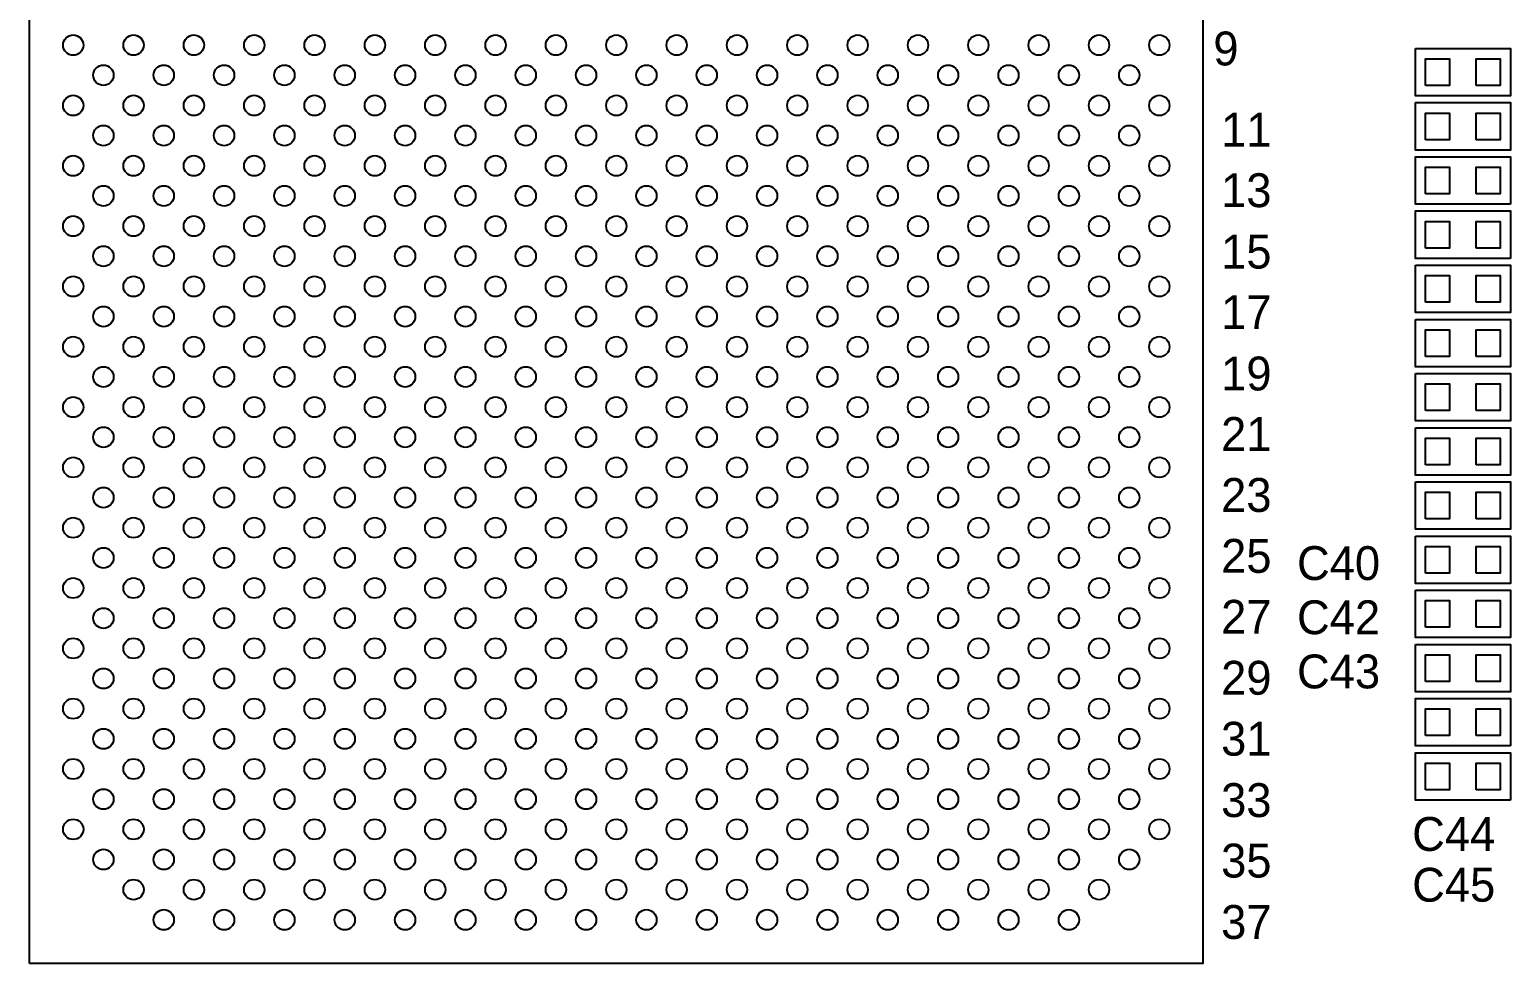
# Model space of a CAD drawing. Extents: x -13981 to 19531, y -9981 to 12034.
# Drawn here: x -6999 to -3720, y 4293 to 6361 of the extents above; entities that cross this region are included whole.
import ezdxf
from ezdxf.enums import TextEntityAlignment as Align

# ---------------------------------------------------------------- set-up
doc = ezdxf.new("R2010")
doc.units = 0
doc.header["$MEASUREMENT"] = 0
doc.layers.get('0').update_dxf_attribs({"color": 1, "linetype": 'CONTINUOUS'})
doc.layers.add('1', color=3, linetype='CONTINUOUS')

# ---------------------------------------------------------------- blocks, each defined once
blk = doc.blocks.new('FIGURE_CIRCLE')
blk.add_circle((0, 0), 0.5)
blk = doc.blocks.new('FIGURE_SQUARE')
blk.add_lwpolyline([(-0.5, -0.5), (-0.5, 0.5), (0.5, 0.5), (0.5, -0.5)], close=True)

msp = doc.modelspace()

# ---------------------------------------------------------------- linework, layer by layer
at = {"layer": '1'}
for points in [[(-6999.21, 4292.7898), (-6999.21, 6891.2098), (-4400.79, 6891.2098), (-4400.79, 4292.7898)], [(-3930, 6319.4998), (-3720, 6319.4998), (-3720, 6214.4998), (-3930, 6214.4998)], [(-3930, 6199.4998), (-3720, 6199.4998), (-3720, 6094.4998), (-3930, 6094.4998)], [(-3720, 5974.4998), (-3930, 5974.4998), (-3930, 6079.4998), (-3720, 6079.4998)], [(-3720, 5854.4998), (-3930, 5854.4998), (-3930, 5959.4998), (-3720, 5959.4998)], [(-3930, 5839.4998), (-3720, 5839.4998), (-3720, 5734.4998), (-3930, 5734.4998)], [(-3930, 5719.4998), (-3720, 5719.4998), (-3720, 5614.4998), (-3930, 5614.4998)], [(-3930, 5599.4998), (-3720, 5599.4998), (-3720, 5494.4998), (-3930, 5494.4998)], [(-3930, 5479.4998), (-3720, 5479.4998), (-3720, 5374.4998), (-3930, 5374.4998)], [(-3930, 5359.4998), (-3720, 5359.4998), (-3720, 5254.4998), (-3930, 5254.4998)], [(-3930, 5239.4998), (-3720, 5239.4998), (-3720, 5134.4998), (-3930, 5134.4998)], [(-3930, 5119.4998), (-3720, 5119.4998), (-3720, 5014.4998), (-3930, 5014.4998)], [(-3930, 4999.4998), (-3720, 4999.4998), (-3720, 4894.4998), (-3930, 4894.4998)], [(-3720, 4774.4998), (-3930, 4774.4998), (-3930, 4879.4998), (-3720, 4879.4998)], [(-3720, 4654.4998), (-3930, 4654.4998), (-3930, 4759.4998), (-3720, 4759.4998)]]:
    msp.add_lwpolyline(points, close=True, dxfattribs=at)

# ---------------------------------------------------------------- block references
for name, p, xscale, yscale in [('FIGURE_CIRCLE', (-6902.64, 6326.9398), 45, 45), ('FIGURE_CIRCLE', (-6769.02, 6326.9398), 45, 45), ('FIGURE_CIRCLE', (-6635.4, 6326.9398), 45, 45), ('FIGURE_CIRCLE', (-6501.75, 6326.9398), 45, 45), ('FIGURE_CIRCLE', (-6368.13, 6326.9398), 45, 45), ('FIGURE_CIRCLE', (-6234.51, 6326.9398), 45, 45), ('FIGURE_CIRCLE', (-6100.89, 6326.9398), 45, 45), ('FIGURE_CIRCLE', (-5967.24, 6326.9398), 45, 45), ('FIGURE_CIRCLE', (-5833.62, 6326.9398), 45, 45), ('FIGURE_CIRCLE', (-5700, 6326.9398), 45, 45), ('FIGURE_CIRCLE', (-5566.38, 6326.9398), 45, 45), ('FIGURE_CIRCLE', (-5432.76, 6326.9398), 45, 45), ('FIGURE_CIRCLE', (-5299.11, 6326.9398), 45, 45), ('FIGURE_CIRCLE', (-5165.49, 6326.9398), 45, 45), ('FIGURE_CIRCLE', (-5031.87, 6326.9398), 45, 45), ('FIGURE_CIRCLE', (-4898.25, 6326.9398), 45, 45), ('FIGURE_CIRCLE', (-4764.6, 6326.9398), 45, 45), ('FIGURE_CIRCLE', (-4630.98, 6326.9398), 45, 45), ('FIGURE_CIRCLE', (-4497.36, 6326.9398), 45, 45), ('FIGURE_SQUARE', (-3881.1, 6266.9998), 53.16, 59.07), ('FIGURE_SQUARE', (-3768.9, 6266.9998), 53.16, 59.07), ('FIGURE_CIRCLE', (-6835.83, 6260.1298), 45, 45), ('FIGURE_CIRCLE', (-6702.21, 6260.1298), 45, 45), ('FIGURE_CIRCLE', (-6568.56, 6260.1298), 45, 45), ('FIGURE_CIRCLE', (-6434.94, 6260.1298), 45, 45), ('FIGURE_CIRCLE', (-6301.32, 6260.1298), 45, 45), ('FIGURE_CIRCLE', (-6167.7, 6260.1298), 45, 45), ('FIGURE_CIRCLE', (-6034.05, 6260.1298), 45, 45), ('FIGURE_CIRCLE', (-5900.43, 6260.1298), 45, 45), ('FIGURE_CIRCLE', (-5766.81, 6260.1298), 45, 45), ('FIGURE_CIRCLE', (-5633.19, 6260.1298), 45, 45), ('FIGURE_CIRCLE', (-5499.57, 6260.1298), 45, 45), ('FIGURE_CIRCLE', (-5365.95, 6260.1298), 45, 45), ('FIGURE_CIRCLE', (-5232.3, 6260.1298), 45, 45), ('FIGURE_CIRCLE', (-5098.68, 6260.1298), 45, 45), ('FIGURE_CIRCLE', (-4965.06, 6260.1298), 45, 45), ('FIGURE_CIRCLE', (-4831.44, 6260.1298), 45, 45), ('FIGURE_CIRCLE', (-4697.79, 6260.1298), 45, 45), ('FIGURE_CIRCLE', (-4564.17, 6260.1298), 45, 45), ('FIGURE_CIRCLE', (-6902.64, 6193.3198), 45, 45), ('FIGURE_CIRCLE', (-6769.02, 6193.3198), 45, 45), ('FIGURE_CIRCLE', (-6635.4, 6193.3198), 45, 45), ('FIGURE_CIRCLE', (-6501.75, 6193.3198), 45, 45), ('FIGURE_CIRCLE', (-6368.13, 6193.3198), 45, 45), ('FIGURE_CIRCLE', (-6234.51, 6193.3198), 45, 45), ('FIGURE_CIRCLE', (-6100.89, 6193.3198), 45, 45), ('FIGURE_CIRCLE', (-5967.24, 6193.3198), 45, 45), ('FIGURE_CIRCLE', (-5833.62, 6193.3198), 45, 45), ('FIGURE_CIRCLE', (-5700, 6193.3198), 45, 45), ('FIGURE_CIRCLE', (-5566.38, 6193.3198), 45, 45), ('FIGURE_CIRCLE', (-5432.76, 6193.3198), 45, 45), ('FIGURE_CIRCLE', (-5299.11, 6193.3198), 45, 45), ('FIGURE_CIRCLE', (-5165.49, 6193.3198), 45, 45), ('FIGURE_CIRCLE', (-5031.87, 6193.3198), 45, 45), ('FIGURE_CIRCLE', (-4898.25, 6193.3198), 45, 45), ('FIGURE_CIRCLE', (-4764.6, 6193.3198), 45, 45), ('FIGURE_CIRCLE', (-4630.98, 6193.3198), 45, 45), ('FIGURE_CIRCLE', (-4497.36, 6193.3198), 45, 45), ('FIGURE_SQUARE', (-3881.1, 6146.9998), 53.16, 59.07), ('FIGURE_SQUARE', (-3768.9, 6146.9998), 53.16, 59.07), ('FIGURE_CIRCLE', (-6835.83, 6126.5098), 45, 45), ('FIGURE_CIRCLE', (-6702.21, 6126.5098), 45, 45), ('FIGURE_CIRCLE', (-6568.56, 6126.5098), 45, 45), ('FIGURE_CIRCLE', (-6434.94, 6126.5098), 45, 45), ('FIGURE_CIRCLE', (-6301.32, 6126.5098), 45, 45), ('FIGURE_CIRCLE', (-6167.7, 6126.5098), 45, 45), ('FIGURE_CIRCLE', (-6034.05, 6126.5098), 45, 45), ('FIGURE_CIRCLE', (-5900.43, 6126.5098), 45, 45), ('FIGURE_CIRCLE', (-5766.81, 6126.5098), 45, 45), ('FIGURE_CIRCLE', (-5633.19, 6126.5098), 45, 45), ('FIGURE_CIRCLE', (-5499.57, 6126.5098), 45, 45), ('FIGURE_CIRCLE', (-5365.95, 6126.5098), 45, 45), ('FIGURE_CIRCLE', (-5232.3, 6126.5098), 45, 45), ('FIGURE_CIRCLE', (-5098.68, 6126.5098), 45, 45), ('FIGURE_CIRCLE', (-4965.06, 6126.5098), 45, 45), ('FIGURE_CIRCLE', (-4831.44, 6126.5098), 45, 45), ('FIGURE_CIRCLE', (-4697.79, 6126.5098), 45, 45), ('FIGURE_CIRCLE', (-4564.17, 6126.5098), 45, 45), ('FIGURE_CIRCLE', (-6902.64, 6059.6998), 45, 45), ('FIGURE_CIRCLE', (-6769.02, 6059.6998), 45, 45), ('FIGURE_CIRCLE', (-6635.4, 6059.6998), 45, 45), ('FIGURE_CIRCLE', (-6501.75, 6059.6998), 45, 45), ('FIGURE_CIRCLE', (-6368.13, 6059.6998), 45, 45), ('FIGURE_CIRCLE', (-6234.51, 6059.6998), 45, 45), ('FIGURE_CIRCLE', (-6100.89, 6059.6998), 45, 45), ('FIGURE_CIRCLE', (-5967.24, 6059.6998), 45, 45), ('FIGURE_CIRCLE', (-5833.62, 6059.6998), 45, 45), ('FIGURE_CIRCLE', (-5700, 6059.6998), 45, 45), ('FIGURE_CIRCLE', (-5566.38, 6059.6998), 45, 45), ('FIGURE_CIRCLE', (-5432.76, 6059.6998), 45, 45), ('FIGURE_CIRCLE', (-5299.11, 6059.6998), 45, 45), ('FIGURE_CIRCLE', (-5165.49, 6059.6998), 45, 45), ('FIGURE_CIRCLE', (-5031.87, 6059.6998), 45, 45), ('FIGURE_CIRCLE', (-4898.25, 6059.6998), 45, 45), ('FIGURE_CIRCLE', (-4764.6, 6059.6998), 45, 45), ('FIGURE_CIRCLE', (-4630.98, 6059.6998), 45, 45), ('FIGURE_CIRCLE', (-4497.36, 6059.6998), 45, 45), ('FIGURE_SQUARE', (-3881.1, 6026.9998), 53.16, 59.07), ('FIGURE_SQUARE', (-3768.9, 6026.9998), 53.16, 59.07), ('FIGURE_CIRCLE', (-6835.83, 5992.8898), 45, 45), ('FIGURE_CIRCLE', (-6702.21, 5992.8898), 45, 45), ('FIGURE_CIRCLE', (-6568.56, 5992.8898), 45, 45), ('FIGURE_CIRCLE', (-6434.94, 5992.8898), 45, 45), ('FIGURE_CIRCLE', (-6301.32, 5992.8898), 45, 45), ('FIGURE_CIRCLE', (-6167.7, 5992.8898), 45, 45), ('FIGURE_CIRCLE', (-6034.05, 5992.8898), 45, 45), ('FIGURE_CIRCLE', (-5900.43, 5992.8898), 45, 45), ('FIGURE_CIRCLE', (-5766.81, 5992.8898), 45, 45), ('FIGURE_CIRCLE', (-5633.19, 5992.8898), 45, 45), ('FIGURE_CIRCLE', (-5499.57, 5992.8898), 45, 45), ('FIGURE_CIRCLE', (-5365.95, 5992.8898), 45, 45), ('FIGURE_CIRCLE', (-5232.3, 5992.8898), 45, 45), ('FIGURE_CIRCLE', (-5098.68, 5992.8898), 45, 45), ('FIGURE_CIRCLE', (-4965.06, 5992.8898), 45, 45), ('FIGURE_CIRCLE', (-4831.44, 5992.8898), 45, 45), ('FIGURE_CIRCLE', (-4697.79, 5992.8898), 45, 45), ('FIGURE_CIRCLE', (-4564.17, 5992.8898), 45, 45), ('FIGURE_CIRCLE', (-6902.64, 5926.0498), 45, 45), ('FIGURE_CIRCLE', (-6769.02, 5926.0498), 45, 45), ('FIGURE_CIRCLE', (-6635.4, 5926.0498), 45, 45), ('FIGURE_CIRCLE', (-6501.75, 5926.0498), 45, 45), ('FIGURE_CIRCLE', (-6368.13, 5926.0498), 45, 45), ('FIGURE_CIRCLE', (-6234.51, 5926.0498), 45, 45), ('FIGURE_CIRCLE', (-6100.89, 5926.0498), 45, 45), ('FIGURE_CIRCLE', (-5967.24, 5926.0498), 45, 45), ('FIGURE_CIRCLE', (-5833.62, 5926.0498), 45, 45), ('FIGURE_CIRCLE', (-5700, 5926.0498), 45, 45), ('FIGURE_CIRCLE', (-5566.38, 5926.0498), 45, 45), ('FIGURE_CIRCLE', (-5432.76, 5926.0498), 45, 45), ('FIGURE_CIRCLE', (-5299.11, 5926.0498), 45, 45), ('FIGURE_CIRCLE', (-5165.49, 5926.0498), 45, 45), ('FIGURE_CIRCLE', (-5031.87, 5926.0498), 45, 45), ('FIGURE_CIRCLE', (-4898.25, 5926.0498), 45, 45), ('FIGURE_CIRCLE', (-4764.6, 5926.0498), 45, 45), ('FIGURE_CIRCLE', (-4630.98, 5926.0498), 45, 45), ('FIGURE_CIRCLE', (-4497.36, 5926.0498), 45, 45), ('FIGURE_SQUARE', (-3881.1, 5906.9998), 53.16, 59.07), ('FIGURE_SQUARE', (-3768.9, 5906.9998), 53.16, 59.07), ('FIGURE_CIRCLE', (-6835.83, 5859.2398), 45, 45), ('FIGURE_CIRCLE', (-6702.21, 5859.2398), 45, 45), ('FIGURE_CIRCLE', (-6568.56, 5859.2398), 45, 45), ('FIGURE_CIRCLE', (-6434.94, 5859.2398), 45, 45), ('FIGURE_CIRCLE', (-6301.32, 5859.2398), 45, 45), ('FIGURE_CIRCLE', (-6167.7, 5859.2398), 45, 45), ('FIGURE_CIRCLE', (-6034.05, 5859.2398), 45, 45), ('FIGURE_CIRCLE', (-5900.43, 5859.2398), 45, 45), ('FIGURE_CIRCLE', (-5766.81, 5859.2398), 45, 45), ('FIGURE_CIRCLE', (-5633.19, 5859.2398), 45, 45), ('FIGURE_CIRCLE', (-5499.57, 5859.2398), 45, 45), ('FIGURE_CIRCLE', (-5365.95, 5859.2398), 45, 45), ('FIGURE_CIRCLE', (-5232.3, 5859.2398), 45, 45), ('FIGURE_CIRCLE', (-5098.68, 5859.2398), 45, 45), ('FIGURE_CIRCLE', (-4965.06, 5859.2398), 45, 45), ('FIGURE_CIRCLE', (-4831.44, 5859.2398), 45, 45), ('FIGURE_CIRCLE', (-4697.79, 5859.2398), 45, 45), ('FIGURE_CIRCLE', (-4564.17, 5859.2398), 45, 45), ('FIGURE_CIRCLE', (-6902.64, 5792.4298), 45, 45), ('FIGURE_CIRCLE', (-6769.02, 5792.4298), 45, 45), ('FIGURE_CIRCLE', (-6635.4, 5792.4298), 45, 45), ('FIGURE_CIRCLE', (-6501.75, 5792.4298), 45, 45), ('FIGURE_CIRCLE', (-6368.13, 5792.4298), 45, 45), ('FIGURE_CIRCLE', (-6234.51, 5792.4298), 45, 45), ('FIGURE_CIRCLE', (-6100.89, 5792.4298), 45, 45), ('FIGURE_CIRCLE', (-5967.24, 5792.4298), 45, 45), ('FIGURE_CIRCLE', (-5833.62, 5792.4298), 45, 45), ('FIGURE_CIRCLE', (-5700, 5792.4298), 45, 45), ('FIGURE_CIRCLE', (-5566.38, 5792.4298), 45, 45), ('FIGURE_CIRCLE', (-5432.76, 5792.4298), 45, 45), ('FIGURE_CIRCLE', (-5299.11, 5792.4298), 45, 45), ('FIGURE_CIRCLE', (-5165.49, 5792.4298), 45, 45), ('FIGURE_CIRCLE', (-5031.87, 5792.4298), 45, 45), ('FIGURE_CIRCLE', (-4898.25, 5792.4298), 45, 45), ('FIGURE_CIRCLE', (-4764.6, 5792.4298), 45, 45), ('FIGURE_CIRCLE', (-4630.98, 5792.4298), 45, 45), ('FIGURE_CIRCLE', (-4497.36, 5792.4298), 45, 45), ('FIGURE_SQUARE', (-3881.1, 5786.9998), 53.16, 59.07), ('FIGURE_SQUARE', (-3768.9, 5786.9998), 53.16, 59.07), ('FIGURE_CIRCLE', (-6835.83, 5725.6198), 45, 45), ('FIGURE_CIRCLE', (-6702.21, 5725.6198), 45, 45), ('FIGURE_CIRCLE', (-6568.56, 5725.6198), 45, 45), ('FIGURE_CIRCLE', (-6434.94, 5725.6198), 45, 45), ('FIGURE_CIRCLE', (-6301.32, 5725.6198), 45, 45), ('FIGURE_CIRCLE', (-6167.7, 5725.6198), 45, 45), ('FIGURE_CIRCLE', (-6034.05, 5725.6198), 45, 45), ('FIGURE_CIRCLE', (-5900.43, 5725.6198), 45, 45), ('FIGURE_CIRCLE', (-5766.81, 5725.6198), 45, 45), ('FIGURE_CIRCLE', (-5633.19, 5725.6198), 45, 45), ('FIGURE_CIRCLE', (-5499.57, 5725.6198), 45, 45), ('FIGURE_CIRCLE', (-5365.95, 5725.6198), 45, 45), ('FIGURE_CIRCLE', (-5232.3, 5725.6198), 45, 45), ('FIGURE_CIRCLE', (-5098.68, 5725.6198), 45, 45), ('FIGURE_CIRCLE', (-4965.06, 5725.6198), 45, 45), ('FIGURE_CIRCLE', (-4831.44, 5725.6198), 45, 45), ('FIGURE_CIRCLE', (-4697.79, 5725.6198), 45, 45), ('FIGURE_CIRCLE', (-4564.17, 5725.6198), 45, 45), ('FIGURE_CIRCLE', (-6902.64, 5658.8098), 45, 45), ('FIGURE_CIRCLE', (-6769.02, 5658.8098), 45, 45), ('FIGURE_CIRCLE', (-6635.4, 5658.8098), 45, 45), ('FIGURE_CIRCLE', (-6501.75, 5658.8098), 45, 45), ('FIGURE_CIRCLE', (-6368.13, 5658.8098), 45, 45), ('FIGURE_CIRCLE', (-6234.51, 5658.8098), 45, 45), ('FIGURE_CIRCLE', (-6100.89, 5658.8098), 45, 45), ('FIGURE_CIRCLE', (-5967.24, 5658.8098), 45, 45), ('FIGURE_CIRCLE', (-5833.62, 5658.8098), 45, 45), ('FIGURE_CIRCLE', (-5700, 5658.8098), 45, 45), ('FIGURE_CIRCLE', (-5566.38, 5658.8098), 45, 45), ('FIGURE_CIRCLE', (-5432.76, 5658.8098), 45, 45), ('FIGURE_CIRCLE', (-5299.11, 5658.8098), 45, 45), ('FIGURE_CIRCLE', (-5165.49, 5658.8098), 45, 45), ('FIGURE_CIRCLE', (-5031.87, 5658.8098), 45, 45), ('FIGURE_CIRCLE', (-4898.25, 5658.8098), 45, 45), ('FIGURE_CIRCLE', (-4764.6, 5658.8098), 45, 45), ('FIGURE_CIRCLE', (-4630.98, 5658.8098), 45, 45), ('FIGURE_CIRCLE', (-4497.36, 5658.8098), 45, 45), ('FIGURE_SQUARE', (-3881.1, 5666.9998), 53.16, 59.07), ('FIGURE_SQUARE', (-3768.9, 5666.9998), 53.16, 59.07), ('FIGURE_CIRCLE', (-6835.83, 5591.9998), 45, 45), ('FIGURE_CIRCLE', (-6702.21, 5591.9998), 45, 45), ('FIGURE_CIRCLE', (-6568.56, 5591.9998), 45, 45), ('FIGURE_CIRCLE', (-6434.94, 5591.9998), 45, 45), ('FIGURE_CIRCLE', (-6301.32, 5591.9998), 45, 45), ('FIGURE_CIRCLE', (-6167.7, 5591.9998), 45, 45), ('FIGURE_CIRCLE', (-6034.05, 5591.9998), 45, 45), ('FIGURE_CIRCLE', (-5900.43, 5591.9998), 45, 45), ('FIGURE_CIRCLE', (-5766.81, 5591.9998), 45, 45), ('FIGURE_CIRCLE', (-5633.19, 5591.9998), 45, 45), ('FIGURE_CIRCLE', (-5499.57, 5591.9998), 45, 45), ('FIGURE_CIRCLE', (-5365.95, 5591.9998), 45, 45), ('FIGURE_CIRCLE', (-5232.3, 5591.9998), 45, 45), ('FIGURE_CIRCLE', (-5098.68, 5591.9998), 45, 45), ('FIGURE_CIRCLE', (-4965.06, 5591.9998), 45, 45), ('FIGURE_CIRCLE', (-4831.44, 5591.9998), 45, 45), ('FIGURE_CIRCLE', (-4697.79, 5591.9998), 45, 45), ('FIGURE_CIRCLE', (-4564.17, 5591.9998), 45, 45), ('FIGURE_SQUARE', (-3881.1, 5546.9998), 53.16, 59.07), ('FIGURE_SQUARE', (-3768.9, 5546.9998), 53.16, 59.07), ('FIGURE_CIRCLE', (-6902.64, 5525.1898), 45, 45), ('FIGURE_CIRCLE', (-6769.02, 5525.1898), 45, 45), ('FIGURE_CIRCLE', (-6635.4, 5525.1898), 45, 45), ('FIGURE_CIRCLE', (-6501.75, 5525.1898), 45, 45), ('FIGURE_CIRCLE', (-6368.13, 5525.1898), 45, 45), ('FIGURE_CIRCLE', (-6234.51, 5525.1898), 45, 45), ('FIGURE_CIRCLE', (-6100.89, 5525.1898), 45, 45), ('FIGURE_CIRCLE', (-5967.24, 5525.1898), 45, 45), ('FIGURE_CIRCLE', (-5833.62, 5525.1898), 45, 45), ('FIGURE_CIRCLE', (-5700, 5525.1898), 45, 45), ('FIGURE_CIRCLE', (-5566.38, 5525.1898), 45, 45), ('FIGURE_CIRCLE', (-5432.76, 5525.1898), 45, 45), ('FIGURE_CIRCLE', (-5299.11, 5525.1898), 45, 45), ('FIGURE_CIRCLE', (-5165.49, 5525.1898), 45, 45), ('FIGURE_CIRCLE', (-5031.87, 5525.1898), 45, 45), ('FIGURE_CIRCLE', (-4898.25, 5525.1898), 45, 45), ('FIGURE_CIRCLE', (-4764.6, 5525.1898), 45, 45), ('FIGURE_CIRCLE', (-4630.98, 5525.1898), 45, 45), ('FIGURE_CIRCLE', (-4497.36, 5525.1898), 45, 45), ('FIGURE_CIRCLE', (-6835.83, 5458.3798), 45, 45), ('FIGURE_CIRCLE', (-6702.21, 5458.3798), 45, 45), ('FIGURE_CIRCLE', (-6568.56, 5458.3798), 45, 45), ('FIGURE_CIRCLE', (-6434.94, 5458.3798), 45, 45), ('FIGURE_CIRCLE', (-6301.32, 5458.3798), 45, 45), ('FIGURE_CIRCLE', (-6167.7, 5458.3798), 45, 45), ('FIGURE_CIRCLE', (-6034.05, 5458.3798), 45, 45), ('FIGURE_CIRCLE', (-5900.43, 5458.3798), 45, 45), ('FIGURE_CIRCLE', (-5766.81, 5458.3798), 45, 45), ('FIGURE_CIRCLE', (-5633.19, 5458.3798), 45, 45), ('FIGURE_CIRCLE', (-5499.57, 5458.3798), 45, 45), ('FIGURE_CIRCLE', (-5365.95, 5458.3798), 45, 45), ('FIGURE_CIRCLE', (-5232.3, 5458.3798), 45, 45), ('FIGURE_CIRCLE', (-5098.68, 5458.3798), 45, 45), ('FIGURE_CIRCLE', (-4965.06, 5458.3798), 45, 45), ('FIGURE_CIRCLE', (-4831.44, 5458.3798), 45, 45), ('FIGURE_CIRCLE', (-4697.79, 5458.3798), 45, 45), ('FIGURE_CIRCLE', (-4564.17, 5458.3798), 45, 45), ('FIGURE_SQUARE', (-3881.1, 5426.9998), 53.16, 59.07), ('FIGURE_SQUARE', (-3768.9, 5426.9998), 53.16, 59.07), ('FIGURE_CIRCLE', (-6902.64, 5391.5698), 45, 45), ('FIGURE_CIRCLE', (-6769.02, 5391.5698), 45, 45), ('FIGURE_CIRCLE', (-6635.4, 5391.5698), 45, 45), ('FIGURE_CIRCLE', (-6501.75, 5391.5698), 45, 45), ('FIGURE_CIRCLE', (-6368.13, 5391.5698), 45, 45), ('FIGURE_CIRCLE', (-6234.51, 5391.5698), 45, 45), ('FIGURE_CIRCLE', (-6100.89, 5391.5698), 45, 45), ('FIGURE_CIRCLE', (-5967.24, 5391.5698), 45, 45), ('FIGURE_CIRCLE', (-5833.62, 5391.5698), 45, 45), ('FIGURE_CIRCLE', (-5700, 5391.5698), 45, 45), ('FIGURE_CIRCLE', (-5566.38, 5391.5698), 45, 45), ('FIGURE_CIRCLE', (-5432.76, 5391.5698), 45, 45), ('FIGURE_CIRCLE', (-5299.11, 5391.5698), 45, 45), ('FIGURE_CIRCLE', (-5165.49, 5391.5698), 45, 45), ('FIGURE_CIRCLE', (-5031.87, 5391.5698), 45, 45), ('FIGURE_CIRCLE', (-4898.25, 5391.5698), 45, 45), ('FIGURE_CIRCLE', (-4764.6, 5391.5698), 45, 45), ('FIGURE_CIRCLE', (-4630.98, 5391.5698), 45, 45), ('FIGURE_CIRCLE', (-4497.36, 5391.5698), 45, 45), ('FIGURE_CIRCLE', (-6835.83, 5324.7598), 45, 45), ('FIGURE_CIRCLE', (-6702.21, 5324.7598), 45, 45), ('FIGURE_CIRCLE', (-6568.56, 5324.7598), 45, 45), ('FIGURE_CIRCLE', (-6434.94, 5324.7598), 45, 45), ('FIGURE_CIRCLE', (-6301.32, 5324.7598), 45, 45), ('FIGURE_CIRCLE', (-6167.7, 5324.7598), 45, 45), ('FIGURE_CIRCLE', (-6034.05, 5324.7598), 45, 45), ('FIGURE_CIRCLE', (-5900.43, 5324.7598), 45, 45), ('FIGURE_CIRCLE', (-5766.81, 5324.7598), 45, 45), ('FIGURE_CIRCLE', (-5633.19, 5324.7598), 45, 45), ('FIGURE_CIRCLE', (-5499.57, 5324.7598), 45, 45), ('FIGURE_CIRCLE', (-5365.95, 5324.7598), 45, 45), ('FIGURE_CIRCLE', (-5232.3, 5324.7598), 45, 45), ('FIGURE_CIRCLE', (-5098.68, 5324.7598), 45, 45), ('FIGURE_CIRCLE', (-4965.06, 5324.7598), 45, 45), ('FIGURE_CIRCLE', (-4831.44, 5324.7598), 45, 45), ('FIGURE_CIRCLE', (-4697.79, 5324.7598), 45, 45), ('FIGURE_CIRCLE', (-4564.17, 5324.7598), 45, 45), ('FIGURE_SQUARE', (-3881.1, 5306.9998), 53.16, 59.07), ('FIGURE_SQUARE', (-3768.9, 5306.9998), 53.16, 59.07), ('FIGURE_CIRCLE', (-6902.64, 5257.9498), 45, 45), ('FIGURE_CIRCLE', (-6769.02, 5257.9498), 45, 45), ('FIGURE_CIRCLE', (-6635.4, 5257.9498), 45, 45), ('FIGURE_CIRCLE', (-6501.75, 5257.9498), 45, 45), ('FIGURE_CIRCLE', (-6368.13, 5257.9498), 45, 45), ('FIGURE_CIRCLE', (-6234.51, 5257.9498), 45, 45), ('FIGURE_CIRCLE', (-6100.89, 5257.9498), 45, 45), ('FIGURE_CIRCLE', (-5967.24, 5257.9498), 45, 45), ('FIGURE_CIRCLE', (-5833.62, 5257.9498), 45, 45), ('FIGURE_CIRCLE', (-5700, 5257.9498), 45, 45), ('FIGURE_CIRCLE', (-5566.38, 5257.9498), 45, 45), ('FIGURE_CIRCLE', (-5432.76, 5257.9498), 45, 45), ('FIGURE_CIRCLE', (-5299.11, 5257.9498), 45, 45), ('FIGURE_CIRCLE', (-5165.49, 5257.9498), 45, 45), ('FIGURE_CIRCLE', (-5031.87, 5257.9498), 45, 45), ('FIGURE_CIRCLE', (-4898.25, 5257.9498), 45, 45), ('FIGURE_CIRCLE', (-4764.6, 5257.9498), 45, 45), ('FIGURE_CIRCLE', (-4630.98, 5257.9498), 45, 45), ('FIGURE_CIRCLE', (-4497.36, 5257.9498), 45, 45), ('FIGURE_SQUARE', (-3881.1, 5186.9998), 53.16, 59.07), ('FIGURE_SQUARE', (-3768.9, 5186.9998), 53.16, 59.07), ('FIGURE_CIRCLE', (-6835.83, 5191.1098), 45, 45), ('FIGURE_CIRCLE', (-6702.21, 5191.1098), 45, 45), ('FIGURE_CIRCLE', (-6568.56, 5191.1098), 45, 45), ('FIGURE_CIRCLE', (-6434.94, 5191.1098), 45, 45), ('FIGURE_CIRCLE', (-6301.32, 5191.1098), 45, 45), ('FIGURE_CIRCLE', (-6167.7, 5191.1098), 45, 45), ('FIGURE_CIRCLE', (-6034.05, 5191.1098), 45, 45), ('FIGURE_CIRCLE', (-5900.43, 5191.1098), 45, 45), ('FIGURE_CIRCLE', (-5766.81, 5191.1098), 45, 45), ('FIGURE_CIRCLE', (-5633.19, 5191.1098), 45, 45), ('FIGURE_CIRCLE', (-5499.57, 5191.1098), 45, 45), ('FIGURE_CIRCLE', (-5365.95, 5191.1098), 45, 45), ('FIGURE_CIRCLE', (-5232.3, 5191.1098), 45, 45), ('FIGURE_CIRCLE', (-5098.68, 5191.1098), 45, 45), ('FIGURE_CIRCLE', (-4965.06, 5191.1098), 45, 45), ('FIGURE_CIRCLE', (-4831.44, 5191.1098), 45, 45), ('FIGURE_CIRCLE', (-4697.79, 5191.1098), 45, 45), ('FIGURE_CIRCLE', (-4564.17, 5191.1098), 45, 45), ('FIGURE_CIRCLE', (-6902.64, 5124.2998), 45, 45), ('FIGURE_CIRCLE', (-6769.02, 5124.2998), 45, 45), ('FIGURE_CIRCLE', (-6635.4, 5124.2998), 45, 45), ('FIGURE_CIRCLE', (-6501.75, 5124.2998), 45, 45), ('FIGURE_CIRCLE', (-6368.13, 5124.2998), 45, 45), ('FIGURE_CIRCLE', (-6234.51, 5124.2998), 45, 45), ('FIGURE_CIRCLE', (-6100.89, 5124.2998), 45, 45), ('FIGURE_CIRCLE', (-5967.24, 5124.2998), 45, 45), ('FIGURE_CIRCLE', (-5833.62, 5124.2998), 45, 45), ('FIGURE_CIRCLE', (-5700, 5124.2998), 45, 45), ('FIGURE_CIRCLE', (-5566.38, 5124.2998), 45, 45), ('FIGURE_CIRCLE', (-5432.76, 5124.2998), 45, 45), ('FIGURE_CIRCLE', (-5299.11, 5124.2998), 45, 45), ('FIGURE_CIRCLE', (-5165.49, 5124.2998), 45, 45), ('FIGURE_CIRCLE', (-5031.87, 5124.2998), 45, 45), ('FIGURE_CIRCLE', (-4898.25, 5124.2998), 45, 45), ('FIGURE_CIRCLE', (-4764.6, 5124.2998), 45, 45), ('FIGURE_CIRCLE', (-4630.98, 5124.2998), 45, 45), ('FIGURE_CIRCLE', (-4497.36, 5124.2998), 45, 45), ('FIGURE_SQUARE', (-3881.1, 5066.9998), 53.16, 59.07), ('FIGURE_SQUARE', (-3768.9, 5066.9998), 53.16, 59.07), ('FIGURE_CIRCLE', (-6835.83, 5057.4898), 45, 45), ('FIGURE_CIRCLE', (-6702.21, 5057.4898), 45, 45), ('FIGURE_CIRCLE', (-6568.56, 5057.4898), 45, 45), ('FIGURE_CIRCLE', (-6434.94, 5057.4898), 45, 45), ('FIGURE_CIRCLE', (-6301.32, 5057.4898), 45, 45), ('FIGURE_CIRCLE', (-6167.7, 5057.4898), 45, 45), ('FIGURE_CIRCLE', (-6034.05, 5057.4898), 45, 45), ('FIGURE_CIRCLE', (-5900.43, 5057.4898), 45, 45), ('FIGURE_CIRCLE', (-5766.81, 5057.4898), 45, 45), ('FIGURE_CIRCLE', (-5633.19, 5057.4898), 45, 45), ('FIGURE_CIRCLE', (-5499.57, 5057.4898), 45, 45), ('FIGURE_CIRCLE', (-5365.95, 5057.4898), 45, 45), ('FIGURE_CIRCLE', (-5232.3, 5057.4898), 45, 45), ('FIGURE_CIRCLE', (-5098.68, 5057.4898), 45, 45), ('FIGURE_CIRCLE', (-4965.06, 5057.4898), 45, 45), ('FIGURE_CIRCLE', (-4831.44, 5057.4898), 45, 45), ('FIGURE_CIRCLE', (-4697.79, 5057.4898), 45, 45), ('FIGURE_CIRCLE', (-4564.17, 5057.4898), 45, 45), ('FIGURE_CIRCLE', (-6902.64, 4990.6798), 45, 45), ('FIGURE_CIRCLE', (-6769.02, 4990.6798), 45, 45), ('FIGURE_CIRCLE', (-6635.4, 4990.6798), 45, 45), ('FIGURE_CIRCLE', (-6501.75, 4990.6798), 45, 45), ('FIGURE_CIRCLE', (-6368.13, 4990.6798), 45, 45), ('FIGURE_CIRCLE', (-6234.51, 4990.6798), 45, 45), ('FIGURE_CIRCLE', (-6100.89, 4990.6798), 45, 45), ('FIGURE_CIRCLE', (-5967.24, 4990.6798), 45, 45), ('FIGURE_CIRCLE', (-5833.62, 4990.6798), 45, 45), ('FIGURE_CIRCLE', (-5700, 4990.6798), 45, 45), ('FIGURE_CIRCLE', (-5566.38, 4990.6798), 45, 45), ('FIGURE_CIRCLE', (-5432.76, 4990.6798), 45, 45), ('FIGURE_CIRCLE', (-5299.11, 4990.6798), 45, 45), ('FIGURE_CIRCLE', (-5165.49, 4990.6798), 45, 45), ('FIGURE_CIRCLE', (-5031.87, 4990.6798), 45, 45), ('FIGURE_CIRCLE', (-4898.25, 4990.6798), 45, 45), ('FIGURE_CIRCLE', (-4764.6, 4990.6798), 45, 45), ('FIGURE_CIRCLE', (-4630.98, 4990.6798), 45, 45), ('FIGURE_CIRCLE', (-4497.36, 4990.6798), 45, 45), ('FIGURE_SQUARE', (-3881.1, 4946.9998), 53.16, 59.07), ('FIGURE_SQUARE', (-3768.9, 4946.9998), 53.16, 59.07), ('FIGURE_CIRCLE', (-6835.83, 4923.8698), 45, 45), ('FIGURE_CIRCLE', (-6702.21, 4923.8698), 45, 45), ('FIGURE_CIRCLE', (-6568.56, 4923.8698), 45, 45), ('FIGURE_CIRCLE', (-6434.94, 4923.8698), 45, 45), ('FIGURE_CIRCLE', (-6301.32, 4923.8698), 45, 45), ('FIGURE_CIRCLE', (-6167.7, 4923.8698), 45, 45), ('FIGURE_CIRCLE', (-6034.05, 4923.8698), 45, 45), ('FIGURE_CIRCLE', (-5900.43, 4923.8698), 45, 45), ('FIGURE_CIRCLE', (-5766.81, 4923.8698), 45, 45), ('FIGURE_CIRCLE', (-5633.19, 4923.8698), 45, 45), ('FIGURE_CIRCLE', (-5499.57, 4923.8698), 45, 45), ('FIGURE_CIRCLE', (-5365.95, 4923.8698), 45, 45), ('FIGURE_CIRCLE', (-5232.3, 4923.8698), 45, 45), ('FIGURE_CIRCLE', (-5098.68, 4923.8698), 45, 45), ('FIGURE_CIRCLE', (-4965.06, 4923.8698), 45, 45), ('FIGURE_CIRCLE', (-4831.44, 4923.8698), 45, 45), ('FIGURE_CIRCLE', (-4697.79, 4923.8698), 45, 45), ('FIGURE_CIRCLE', (-4564.17, 4923.8698), 45, 45), ('FIGURE_CIRCLE', (-6902.64, 4857.0598), 45, 45), ('FIGURE_CIRCLE', (-6769.02, 4857.0598), 45, 45), ('FIGURE_CIRCLE', (-6635.4, 4857.0598), 45, 45), ('FIGURE_CIRCLE', (-6501.75, 4857.0598), 45, 45), ('FIGURE_CIRCLE', (-6368.13, 4857.0598), 45, 45), ('FIGURE_CIRCLE', (-6234.51, 4857.0598), 45, 45), ('FIGURE_CIRCLE', (-6100.89, 4857.0598), 45, 45), ('FIGURE_CIRCLE', (-5967.24, 4857.0598), 45, 45), ('FIGURE_CIRCLE', (-5833.62, 4857.0598), 45, 45), ('FIGURE_CIRCLE', (-5700, 4857.0598), 45, 45), ('FIGURE_CIRCLE', (-5566.38, 4857.0598), 45, 45), ('FIGURE_CIRCLE', (-5432.76, 4857.0598), 45, 45), ('FIGURE_CIRCLE', (-5299.11, 4857.0598), 45, 45), ('FIGURE_CIRCLE', (-5165.49, 4857.0598), 45, 45), ('FIGURE_CIRCLE', (-5031.87, 4857.0598), 45, 45), ('FIGURE_CIRCLE', (-4898.25, 4857.0598), 45, 45), ('FIGURE_CIRCLE', (-4764.6, 4857.0598), 45, 45), ('FIGURE_CIRCLE', (-4630.98, 4857.0598), 45, 45), ('FIGURE_CIRCLE', (-4497.36, 4857.0598), 45, 45), ('FIGURE_SQUARE', (-3881.1, 4826.9998), 53.16, 59.07), ('FIGURE_SQUARE', (-3768.9, 4826.9998), 53.16, 59.07), ('FIGURE_CIRCLE', (-6835.83, 4790.2498), 45, 45), ('FIGURE_CIRCLE', (-6702.21, 4790.2498), 45, 45), ('FIGURE_CIRCLE', (-6568.56, 4790.2498), 45, 45), ('FIGURE_CIRCLE', (-6434.94, 4790.2498), 45, 45), ('FIGURE_CIRCLE', (-6301.32, 4790.2498), 45, 45), ('FIGURE_CIRCLE', (-6167.7, 4790.2498), 45, 45), ('FIGURE_CIRCLE', (-6034.05, 4790.2498), 45, 45), ('FIGURE_CIRCLE', (-5900.43, 4790.2498), 45, 45), ('FIGURE_CIRCLE', (-5766.81, 4790.2498), 45, 45), ('FIGURE_CIRCLE', (-5633.19, 4790.2498), 45, 45), ('FIGURE_CIRCLE', (-5499.57, 4790.2498), 45, 45), ('FIGURE_CIRCLE', (-5365.95, 4790.2498), 45, 45), ('FIGURE_CIRCLE', (-5232.3, 4790.2498), 45, 45), ('FIGURE_CIRCLE', (-5098.68, 4790.2498), 45, 45), ('FIGURE_CIRCLE', (-4965.06, 4790.2498), 45, 45), ('FIGURE_CIRCLE', (-4831.44, 4790.2498), 45, 45), ('FIGURE_CIRCLE', (-4697.79, 4790.2498), 45, 45), ('FIGURE_CIRCLE', (-4564.17, 4790.2498), 45, 45), ('FIGURE_CIRCLE', (-6902.64, 4723.4398), 45, 45), ('FIGURE_CIRCLE', (-6769.02, 4723.4398), 45, 45), ('FIGURE_CIRCLE', (-6635.4, 4723.4398), 45, 45), ('FIGURE_CIRCLE', (-6501.75, 4723.4398), 45, 45), ('FIGURE_CIRCLE', (-6368.13, 4723.4398), 45, 45), ('FIGURE_CIRCLE', (-6234.51, 4723.4398), 45, 45), ('FIGURE_CIRCLE', (-6100.89, 4723.4398), 45, 45), ('FIGURE_CIRCLE', (-5967.24, 4723.4398), 45, 45), ('FIGURE_CIRCLE', (-5833.62, 4723.4398), 45, 45), ('FIGURE_CIRCLE', (-5700, 4723.4398), 45, 45), ('FIGURE_CIRCLE', (-5566.38, 4723.4398), 45, 45), ('FIGURE_CIRCLE', (-5432.76, 4723.4398), 45, 45), ('FIGURE_CIRCLE', (-5299.11, 4723.4398), 45, 45), ('FIGURE_CIRCLE', (-5165.49, 4723.4398), 45, 45), ('FIGURE_CIRCLE', (-5031.87, 4723.4398), 45, 45), ('FIGURE_CIRCLE', (-4898.25, 4723.4398), 45, 45), ('FIGURE_CIRCLE', (-4764.6, 4723.4398), 45, 45), ('FIGURE_CIRCLE', (-4630.98, 4723.4398), 45, 45), ('FIGURE_CIRCLE', (-4497.36, 4723.4398), 45, 45), ('FIGURE_SQUARE', (-3881.1, 4706.9998), 53.16, 59.07), ('FIGURE_SQUARE', (-3768.9, 4706.9998), 53.16, 59.07), ('FIGURE_CIRCLE', (-6835.83, 4656.5998), 45, 45), ('FIGURE_CIRCLE', (-6702.21, 4656.5998), 45, 45), ('FIGURE_CIRCLE', (-6568.56, 4656.5998), 45, 45), ('FIGURE_CIRCLE', (-6434.94, 4656.5998), 45, 45), ('FIGURE_CIRCLE', (-6301.32, 4656.5998), 45, 45), ('FIGURE_CIRCLE', (-6167.7, 4656.5998), 45, 45), ('FIGURE_CIRCLE', (-6034.05, 4656.5998), 45, 45), ('FIGURE_CIRCLE', (-5900.43, 4656.5998), 45, 45), ('FIGURE_CIRCLE', (-5766.81, 4656.5998), 45, 45), ('FIGURE_CIRCLE', (-5633.19, 4656.5998), 45, 45), ('FIGURE_CIRCLE', (-5499.57, 4656.5998), 45, 45), ('FIGURE_CIRCLE', (-5365.95, 4656.5998), 45, 45), ('FIGURE_CIRCLE', (-5232.3, 4656.5998), 45, 45), ('FIGURE_CIRCLE', (-5098.68, 4656.5998), 45, 45), ('FIGURE_CIRCLE', (-4965.06, 4656.5998), 45, 45), ('FIGURE_CIRCLE', (-4831.44, 4656.5998), 45, 45), ('FIGURE_CIRCLE', (-4697.79, 4656.5998), 45, 45), ('FIGURE_CIRCLE', (-4564.17, 4656.5998), 45, 45), ('FIGURE_CIRCLE', (-6902.64, 4589.7898), 45, 45), ('FIGURE_CIRCLE', (-6769.02, 4589.7898), 45, 45), ('FIGURE_CIRCLE', (-6635.4, 4589.7898), 45, 45), ('FIGURE_CIRCLE', (-6501.75, 4589.7898), 45, 45), ('FIGURE_CIRCLE', (-6368.13, 4589.7898), 45, 45), ('FIGURE_CIRCLE', (-6234.51, 4589.7898), 45, 45), ('FIGURE_CIRCLE', (-6100.89, 4589.7898), 45, 45), ('FIGURE_CIRCLE', (-5967.24, 4589.7898), 45, 45), ('FIGURE_CIRCLE', (-5833.62, 4589.7898), 45, 45), ('FIGURE_CIRCLE', (-5700, 4589.7898), 45, 45), ('FIGURE_CIRCLE', (-5566.38, 4589.7898), 45, 45), ('FIGURE_CIRCLE', (-5432.76, 4589.7898), 45, 45), ('FIGURE_CIRCLE', (-5299.11, 4589.7898), 45, 45), ('FIGURE_CIRCLE', (-5165.49, 4589.7898), 45, 45), ('FIGURE_CIRCLE', (-5031.87, 4589.7898), 45, 45), ('FIGURE_CIRCLE', (-4898.25, 4589.7898), 45, 45), ('FIGURE_CIRCLE', (-4764.6, 4589.7898), 45, 45), ('FIGURE_CIRCLE', (-4630.98, 4589.7898), 45, 45), ('FIGURE_CIRCLE', (-4497.36, 4589.7898), 45, 45), ('FIGURE_CIRCLE', (-6835.83, 4522.9798), 45, 45), ('FIGURE_CIRCLE', (-6702.21, 4522.9798), 45, 45), ('FIGURE_CIRCLE', (-6568.56, 4522.9798), 45, 45), ('FIGURE_CIRCLE', (-6434.94, 4522.9798), 45, 45), ('FIGURE_CIRCLE', (-6301.32, 4522.9798), 45, 45), ('FIGURE_CIRCLE', (-6167.7, 4522.9798), 45, 45), ('FIGURE_CIRCLE', (-6034.05, 4522.9798), 45, 45), ('FIGURE_CIRCLE', (-5900.43, 4522.9798), 45, 45), ('FIGURE_CIRCLE', (-5766.81, 4522.9798), 45, 45), ('FIGURE_CIRCLE', (-5633.19, 4522.9798), 45, 45), ('FIGURE_CIRCLE', (-5499.57, 4522.9798), 45, 45), ('FIGURE_CIRCLE', (-5365.95, 4522.9798), 45, 45), ('FIGURE_CIRCLE', (-5232.3, 4522.9798), 45, 45), ('FIGURE_CIRCLE', (-5098.68, 4522.9798), 45, 45), ('FIGURE_CIRCLE', (-4965.06, 4522.9798), 45, 45), ('FIGURE_CIRCLE', (-4831.44, 4522.9798), 45, 45), ('FIGURE_CIRCLE', (-4697.79, 4522.9798), 45, 45), ('FIGURE_CIRCLE', (-4564.17, 4522.9798), 45, 45), ('FIGURE_CIRCLE', (-6769.02, 4456.1698), 45, 45), ('FIGURE_CIRCLE', (-6635.4, 4456.1698), 45, 45), ('FIGURE_CIRCLE', (-6501.75, 4456.1698), 45, 45), ('FIGURE_CIRCLE', (-6368.13, 4456.1698), 45, 45), ('FIGURE_CIRCLE', (-6234.51, 4456.1698), 45, 45), ('FIGURE_CIRCLE', (-6100.89, 4456.1698), 45, 45), ('FIGURE_CIRCLE', (-5967.24, 4456.1698), 45, 45), ('FIGURE_CIRCLE', (-5833.62, 4456.1698), 45, 45), ('FIGURE_CIRCLE', (-5700, 4456.1698), 45, 45), ('FIGURE_CIRCLE', (-5566.38, 4456.1698), 45, 45), ('FIGURE_CIRCLE', (-5432.76, 4456.1698), 45, 45), ('FIGURE_CIRCLE', (-5299.11, 4456.1698), 45, 45), ('FIGURE_CIRCLE', (-5165.49, 4456.1698), 45, 45), ('FIGURE_CIRCLE', (-5031.87, 4456.1698), 45, 45), ('FIGURE_CIRCLE', (-4898.25, 4456.1698), 45, 45), ('FIGURE_CIRCLE', (-4764.6, 4456.1698), 45, 45), ('FIGURE_CIRCLE', (-4630.98, 4456.1698), 45, 45), ('FIGURE_CIRCLE', (-6702.21, 4389.3598), 45, 45), ('FIGURE_CIRCLE', (-6568.56, 4389.3598), 45, 45), ('FIGURE_CIRCLE', (-6434.94, 4389.3598), 45, 45), ('FIGURE_CIRCLE', (-6301.32, 4389.3598), 45, 45), ('FIGURE_CIRCLE', (-6167.7, 4389.3598), 45, 45), ('FIGURE_CIRCLE', (-6034.05, 4389.3598), 45, 45), ('FIGURE_CIRCLE', (-5900.43, 4389.3598), 45, 45), ('FIGURE_CIRCLE', (-5766.81, 4389.3598), 45, 45), ('FIGURE_CIRCLE', (-5633.19, 4389.3598), 45, 45), ('FIGURE_CIRCLE', (-5499.57, 4389.3598), 45, 45), ('FIGURE_CIRCLE', (-5365.95, 4389.3598), 45, 45), ('FIGURE_CIRCLE', (-5232.3, 4389.3598), 45, 45), ('FIGURE_CIRCLE', (-5098.68, 4389.3598), 45, 45), ('FIGURE_CIRCLE', (-4965.06, 4389.3598), 45, 45), ('FIGURE_CIRCLE', (-4831.44, 4389.3598), 45, 45), ('FIGURE_CIRCLE', (-4697.79, 4389.3598), 45, 45)]:
    msp.add_blockref(name, p, dxfattribs=dict(at, xscale=xscale, yscale=yscale))

# ---------------------------------------------------------------- texts
for s, p in [('9', (-4350, 6281.9998)), ('11', (-4304.79, 6101.9998)), ('13', (-4304.79, 5968.0198)), ('15', (-4304.79, 5831.9998)), ('17', (-4304.79, 5698.0198)), ('19', (-4304.79, 5561.9998)), ('21', (-4304.79, 5427.9898)), ('23', (-4304.79, 5292.9898)), ('25', (-4304.79, 5157.9898)), ('27', (-4304.79, 5022.9898)), ('29', (-4304.79, 4887.9898)), ('31', (-4304.79, 4752.9898)), ('33', (-4304.79, 4616.9998)), ('35', (-4304.79, 4483.0198)), ('37', (-4304.79, 4346.9998))]:
    msp.add_text(s, height=75, dxfattribs=at).set_placement(p, align=Align.CENTER)
for s, p in [('C40', (-4192.5, 5141.9998)), ('C42', (-4192.5, 5021.9998)), ('C43', (-4192.5, 4901.9998)), ('C44', (-3937.5, 4541.9998)), ('C45', (-3937.5, 4429.4998))]:
    msp.add_text(s, height=75, dxfattribs=at).set_placement(p)

doc.saveas('drawing.dxf')
